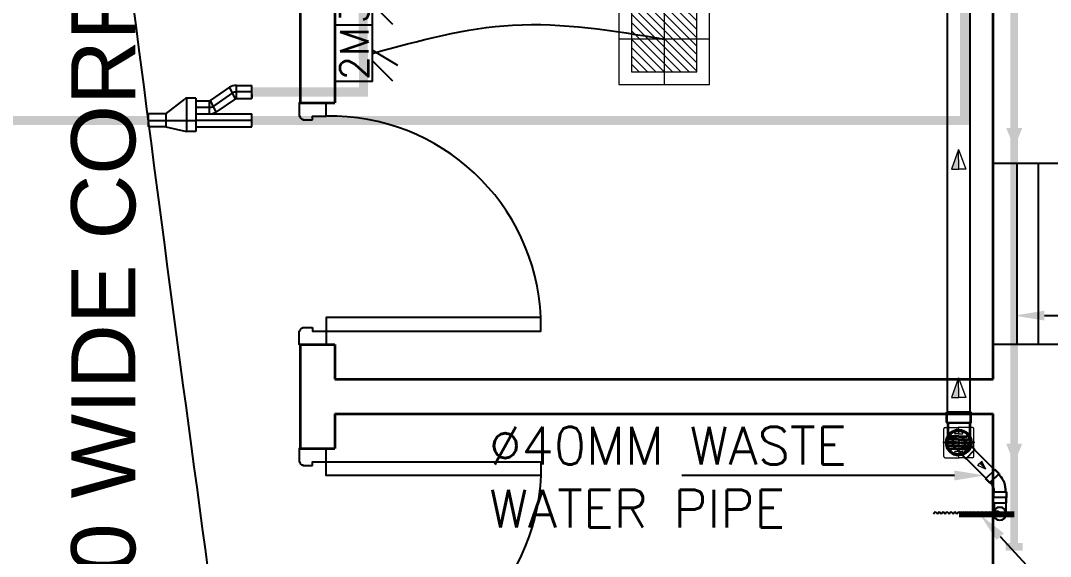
# Model space of a CAD drawing. Extents: x 3550807 to 4078732, y -628171 to -515859.
# Drawn here: x 3675134 to 3678545, y -596298 to -594524 of the extents above; entities that cross this region are included whole.
import ezdxf
from ezdxf import colors
from ezdxf.entities.mleader import LeaderData, LeaderLine
from ezdxf.enums import TextEntityAlignment as Align
from ezdxf.math import Vec2, Vec3

# ---------------------------------------------------------------- set-up
doc = ezdxf.new("R2010")
doc.units = 0
doc.header["$LTSCALE"] = 6
doc.header["$MEASUREMENT"] = 0
doc.linetypes.add('AI9-LType1', pattern=[1.874999989072481, 1.249999992714987, -0.6249999963574941])
doc.linetypes.add('CENTER2', pattern=[1.125, 0.75, -0.125, 0.125, -0.125])
doc.layers.get('0').update_dxf_attribs({"linetype": 'CONTINUOUS'})
for name, color, linetype, lineweight in [('1Y-JOINT', 1, 'CONTINUOUS', 25), ('22-FTfix', 8, 'CONTINUOUS', 9), ('ELE-24W EMERGENCY  LED LIGHT', 5, 'CONTINUOUS', 18), ('M-VRF- CKT', 5, 'CONTINUOUS', 30), ('MEP_HVAC_VRF_COPPER_PIPE', 6, 'CONTINUOUS', 9), ('PHE-SP', 1, 'CONTINUOUS', 0), ('PL-WATER PIPING', 1, 'CONTINUOUS', 9), ('vrf', 6, 'CONTINUOUS', 30), ('WALL', 10, 'CONTINUOUS', 35), ('WALL LINE', 7, 'CONTINUOUS', 35)]:
    doc.layers.add(name, color=color, linetype=linetype, lineweight=lineweight)
for name, color, linetype in [('24W UPS POWER LIGHT', 5, 'CONTINUOUS'), ('AC CKT-8', 110, 'CONTINUOUS'), ('DIM', 7, 'CONTINUOUS'), ('DOOR', 44, 'CONTINUOUS'), ('ELE-2M UPS P.SB', 3, 'CONTINUOUS'), ('ELE-3M RAW P.SB', 40, 'CONTINUOUS'), ('HTL-COPPER PIPE', 6, 'CONTINUOUS'), ('phe-text', 1, 'CONTINUOUS'), ('PL- WASTE PIPE', 6, 'CONTINUOUS'), ('PL-HOT WATER PIPE', 10, 'CONTINUOUS'), ('PL-SOIL PIPE', 1, 'CONTINUOUS'), ('Window', 161, 'CONTINUOUS')]:
    doc.layers.add(name, color=color, linetype=linetype)
doc.layers.add('ELE-LIGHTING WIRING', color=7, linetype='CONTINUOUS', true_color=0x63d7b6)
doc.styles.add('ARIAL', font='arial.ttf')
doc.styles.add('ROMANS', font='romans.shx')
doc.styles.get("Standard").update_dxf_attribs({"font": 'SIMPLEX'})

# ---------------------------------------------------------------- blocks, each defined once
blk = doc.blocks.new('Z$W@#1841')
at = {"layer": 'DOOR', "color": 8}
blk.add_lwpolyline([(482.4958492562516, 633.1520239433992), (482.4958492562516, -167.4081328623782), (532.9958492040975, -167.4081328623782), (532.9958492040975, 633.1520239433992)], close=True, dxfattribs=at)
for points in [[(-254.0643076240316, -217.9081328102244), (-267.56430760168, -217.9081328102244), (-267.56430760168, -167.4081328623784), (-317.2842284537333, -167.4081328623784), (-317.2842284537333, -267.4081327133668), (-267.56430760168, -267.4081327133668), (-267.56430760168, -265.1581327170921, 0.4142135623730951), (-256.3143076203064, -253.9081327357186), (-254.0643076240317, -253.9081327357186)], [(519.4958492264492, -217.9081328102242), (532.9958492040975, -217.9081328102242), (532.9958492040975, -167.4081328623782), (582.7157700561507, -167.4081328623782), (582.7157700561507, -267.4081327133666), (532.9958492040975, -267.4081327133666), (532.9958492040975, -265.1581327170919, -0.4142135623730951), (521.7458492227239, -253.9081327357184), (519.4958492264492, -253.9081327357184)]]:
    blk.add_lwpolyline(points, format="xyb", close=True, dxfattribs=at)
blk.add_arc((518.3991009487806, -152.1393686359187), 786.1117062741538, 92.61772036991374, 181.1129344054778, dxfattribs=at)
blk = doc.blocks.new('24w led emeregency')
at = {"layer": 'ELE-24W EMERGENCY  LED LIGHT'}
h = blk.add_hatch(dxfattribs=at)
h.set_pattern_fill('ANSI31', scale=166.666666666665, style=0)
h.set_pattern_definition([(45, (0, 0), (-14.73139127471959, 14.7313912747196), [])])
h.paths.add_polyline_path([(-115.397401795839, -115.397401795839), (-115.397401795839, 115.397401795839), (115.397401795839, 115.397401795839), (115.397401795839, -115.397401795839)])
at = {"layer": 'ELE-24W EMERGENCY  LED LIGHT', "color": 5}
for p, q in [((0, 160), (0, -160)), ((-160, 0), (160, 0))]:
    blk.add_line(p, q, dxfattribs=at)
for points in [[(-160, -160), (-160, 160), (160, 160), (160, -160)], [(-115.397401795839, -115.397401795839), (-115.397401795839, 115.397401795839), (115.397401795839, 115.397401795839), (115.397401795839, -115.397401795839)]]:
    blk.add_lwpolyline(points, close=True, dxfattribs=at)
blk = doc.blocks.new('2M UPS SB')
at = {"layer": 'ELE-2M UPS P.SB', "color": 3}
for p, q in [((-133.7655910551548, 160), (-69.26612788438797, 265.2194964364171)), ((-88.23655763268471, 160), (-3.38374388217926, 244.8528137430549)), ((-240, 160), (-240, 0)), ((0, 160), (-240, 160)), ((0, 160), (0, 0))]:
    blk.add_line(p, q, dxfattribs=at)
blk.add_text('2M', height=120, rotation=180, dxfattribs=at).set_placement((-6.021764248609543, 142.9791077449918))
blk = doc.blocks.new('TEWSER')
at = {"layer": 'ELE-3M RAW P.SB'}
for p, q in [((0, 0), (125, 0)), ((0, 0), (0, -187.5000000001164)), ((0, -68.9348106419202), (-66.29126073652878, -2.643549905624241)), ((0, -104.5043680202216), (-82.20273159211501, -54.11416240036488)), ((0, -187.5000000001164), (125, -187.5000000001164))]:
    blk.add_line(p, q, dxfattribs=at)
blk.add_text('3M', height=93.75000000006436, rotation=269.9999999999999, dxfattribs=at).set_placement((13.29757207352668, -4.704503317945637))
blk = doc.blocks.new('RISER UP 100')
at = {"color": 0, "linetype": 'Continuous'}
for p, q in [((-98.49999999981087, 60.00000000035834), (-148.4999999998108, 60.00000000054024)), ((-148.5000000002183, -59.99999999945976), (-148.4999999998108, 60.00000000054024)), ((-98.49999999976716, 60.00000000035834), (-93.49999999977443, 55.00000000034014)), ((-93.49999999983265, 55.00000000036925), (-23.97915761637705, 55.00000000011461)), ((-98.50000000020373, -59.99999999964166), (-148.5000000002183, -59.99999999945976)), ((-98.50000000020373, -59.99999999964166), (-93.50000000016735, -54.99999999965986)), ((-93.50000000022557, -54.99999999968895), (-23.97915761678451, -54.99999999994178))]:
    blk.add_line(p, q, dxfattribs=at)
at = {"color": 8, "linetype": 'Continuous', "lineweight": 0, "ltscale": 0.005}
for p, q in [((-98.49999999983265, 55.00000000035834), (-148.4999999998035, 55.00000000054024)), ((-98.50000000016735, -54.99999999964166), (-98.49999999981813, 55.00000000035834)), ((-98.49999999978901, 55.00000000035834), (-93.4999999998472, 50.00000000036925)), ((-93.5000000001528, -49.99999999965986), (-93.4999999998472, 50.00000000036925)), ((-93.4999999998472, 50.00000000036925), (-33.16624790341303, 50.00000000014916)), ((-98.50000000018193, -54.99999999964166), (-93.5000000001528, -49.99999999965986)), ((-93.50000000021099, -49.99999999968895), (-33.16624790377682, -49.99999999990814)), ((-98.50000000018193, -54.99999999964166), (-148.5000000001819, -54.99999999945976))]:
    blk.add_line(p, q, dxfattribs=at)
at = {"color": 8, "linetype": 'CENTER2', "lineweight": 0}
for p, q in [((-15, 0), (15, 0)), ((0, 15), (0, -15))]:
    blk.add_line(p, q, dxfattribs=at)
at = {"color": 0, "linetype": 'Continuous'}
blk.add_circle((-8.73115e-11, 0), 60, dxfattribs=at)
at = {"color": 8, "linetype": 'Continuous', "lineweight": 0, "ltscale": 0.005}
blk.add_circle((0, 0), 55.00000000005822, dxfattribs=at)
at = {"color": 8, "linetype": 'Continuous', "lineweight": 0}
for centre, start, end in [((2.18279e-11, 27.50000000002911), 89.99999999958314, 269.9999999991661), ((-1.891749e-10, -27.50000000002911), 269.9999999991661, 89.99999999958314)]:
    blk.add_arc(centre, 27.5000000000291, start, end, dxfattribs=at)
blk = doc.blocks.new('A$C525867A1')
at = {"layer": '22-FTfix', "color": 1, "lineweight": 0}
for p, q in [((-76.61456368129585, 3.51420059933433), (-40.14378522761098, 40.06065755996623)), ((42.02791130817238, 42.11512111594951), (-42.02791130814811, -42.11512111589649)), ((-3.673006773926112, 76.60711452059815), (-40.14378522761098, 40.06065755996623)), ((76.3747256656948, 3.675161651184297), (3.281811742191493, 76.61671856078888)), ((-3.514443936147075, -76.37978157362488), (-76.60735785965036, -3.438224664020311)), ((76.38193645333847, -3.282055083694019), (39.9111579996536, -39.82851204432593)), ((3.440379545968732, -76.37496900495782), (39.9111579996536, -39.82851204432593))]:
    blk.add_line(p, q, dxfattribs=at)
at = {"layer": '22-FTfix', "color": 1, "linetype": 'AI9-LType1', "lineweight": 0}
blk.add_line((42.0000066127126, -41.91303517805201), (-42.23263384061544, 42.14518069363788), dxfattribs=at)
at = {"layer": '22-FTfix', "color": 3, "lineweight": 0}
for p, q in [((-18.37755100061403, 18.33949572151664), (2.742904400300972, 39.50377701797251)), ((-18.37755100061403, 18.33949572151664), (-39.49561314872549, -2.822387356137444)), ((-10.37229649978547, 10.35081808637458), (-35.77188779375707, -15.10147850284137)), ((-14.54999372579442, 14.5198643537179), (-35.66805587390587, -6.642018723936182)), ((-23.25073169137085, 23.20258528253256), (-32.40970991449498, 14.02460176732326)), ((-6.544739224965854, 6.531186718575839), (-31.94433051893745, -18.92110987064011)), ((-23.25073169137085, 23.20258528253256), (-14.09175346824673, 32.38056879774187)), ((-14.54999372579442, 14.5198643537179), (6.570461675066062, 35.68414565022819)), ((-10.37229649978547, 10.35081808637458), (15.02968804692154, 35.80551289443309)), ((-6.544739224965854, 6.531186718575839), (18.85724532174116, 31.98588152663435)), ((-1.879483488025078, 1.181546766456859), (-1.532461841226749, 1.529288498792747)), ((-1.39264506277791, 0.6957164609622258), (-1.879483488025078, 1.181546766456859)), ((-1.185440194414815, 1.877030231142267), (-1.532461841226749, 1.529288498792747)), ((-0.6986017691676476, 1.391199925647634), (-1.185440194414815, 1.877030231142267)), ((1.181546766357006, 1.879483488054178), (0.6957164608094164, 1.392645062753944)), ((1.877030231104881, 1.185440194381578), (1.181546766357006, 1.879483488054178)), ((1.877030231104881, 1.185440194381578), (1.391199925557291, 0.6986017690813441)), ((5.205929745333249, 9.255341493815756), (24.57213089023714, 28.66172837782427)), ((6.542341006011161, -6.528793465651272), (31.94432555271817, 18.92590134240724)), ((9.24453027841442, 5.225103885185192), (28.61073142331831, 24.63149076919371)), ((10.37229649970069, -10.35081808621271), (35.77428104640771, 15.1038767218458)), ((14.54759550694878, -14.51747110090217), (35.66805090780926, 6.64681019560812)), ((18.37755100058378, -18.33949572140919), (39.49800640144426, 2.824785575101096)), ((-9.244530278499209, -5.225103885023321), (-28.6107314234031, -24.63149076903183)), ((-5.205929745418039, -9.255341493653885), (-24.57213089032193, -28.6617283776624)), ((6.542341006011161, -6.528793465651272), (-18.85725028796043, -31.98109005486722)), ((10.37229649970069, -10.35081808621271), (-15.0272947942709, -35.80311467542866)), ((14.54759550694878, -14.51747110090217), (-6.570466641162675, -35.67935417855625)), ((18.37755100058378, -18.33949572140919), (-2.740511147527673, -39.50137879906327)), ((-1.874636978345189, -1.183041975485979), (-1.388806672797599, -0.696203550185745)), ((-1.179153513597314, -1.877085269158579), (-1.874636978345189, -1.183041975485979)), ((-1.179153513597314, -1.877085269158579), (-0.6933232080497241, -1.390246843858345)), ((1.183041975582789, -1.874636978312906), (0.6962035502810898, -1.388806672763853)), ((1.183041975582789, -1.874636978312906), (1.530063622381118, -1.526895245977018)), ((1.877085269193052, -1.179153513627498), (1.390246843891352, -0.6933232080784453)), ((1.877085269193052, -1.179153513627498), (1.530063622381118, -1.526895245977018)), ((23.2507316913406, -23.20258528242512), (14.09175346820287, -32.38056879764806)), ((23.2507316913406, -23.20258528242512), (32.40970991446472, -14.02460176721581))]:
    blk.add_line(p, q, dxfattribs=at)
at = {"layer": '22-FTfix', "color": 1, "lineweight": 0}
blk.add_circle((-0.1175127233591124, 0.1172693841470807), 49.41859127345637, dxfattribs=at)
at = {"layer": '22-FTfix', "color": 3, "lineweight": 0}
for centre, radius in [((0.001196626379845751, 0.001199109447799239), 45.23938982440876), ((-0.0586346920463257, -0.0587563616572879), 44.94462652804302), ((0.001196626379845751, 0.001199109447799239), 4.17920144904761), ((1.213855405080011e-11, 2.651542180265309e-11), 3.93356536874282)]:
    blk.add_circle(centre, radius, dxfattribs=at)
at = {"layer": '22-FTfix', "color": 1, "lineweight": 0}
for points in [[(3.281811743309422, 76.61671855974943), (1.36083844945349, 78.53371400171417), (-1.75361807796555, 78.53048603206285), (-3.673006772806858, 76.60711451934216)], [(-76.61456368242506, 3.514200598091965), (-78.53155912453089, 1.593227304213803), (-78.5283311548523, -1.521229223081379), (-76.60735786099636, -3.43822466504613)], [(76.38193645451226, -3.282055082526906), (78.30132514935356, -1.358683569806198), (78.29809717964761, 1.755772957570695), (76.37472566692179, 3.675161652298047)], [(-3.514443937383986, -76.37978157249749), (-1.591072424658167, -78.29917026722485), (1.523384102788213, -78.29594229765526), (3.440379544894053, -76.3749690037771)]]:
    blk.add_open_spline(points, degree=3, dxfattribs=at)
for points in [[(-35.27060453679781, 35.19756799780434), (-15.89722363308688, 54.61114953834057), (15.54920435026686, 54.64374209961758), (34.96278589140513, 35.27036119650744), (54.37876565130424, 15.89458704074353), (54.41135821271861, -15.55184094179829), (35.03797730900767, -34.9654224823345)], [(-35.27060453679781, 35.19756799780434), (-54.64398544052236, 15.78398645725449), (-54.61139287927159, -15.66244152512406), (-35.19781133813333, -35.03582242823419), (-15.78183157823421, -54.4115965839981), (15.66459640528312, -54.37900402288435), (35.03797730900767, -34.9654224823345)]]:
    blk.add_open_spline(points, degree=3, knots=[0, 0, 0, 0, 1, 1, 1, 2, 2, 2, 2], dxfattribs=at)
at = {"layer": '22-FTfix', "color": 3, "lineweight": 0}
for points in [[(6.570461675668342, 35.68414564983232), (7.62588613254936, 36.74176015993628), (7.624113232281032, 38.45231551418825), (6.566498722212446, 39.5077399709685), (5.508884212143831, 40.56316442774877), (3.798328857784269, 40.56139152756216), (2.742904400903251, 39.50377701745818)], [(-36.77312239556836, 17.08183294896126), (-37.40658945473956, 15.72758421831591), (-36.82036130987637, 14.11825563231545), (-35.46611257921633, 13.48478857321833), (-34.43784283137979, 13.00431090935734), (-33.213842834364, 13.21880023514644), (-32.40970991483172, 14.02460176665812)], [(-14.09175346801541, 32.38056879707674), (-13.03632901113439, 33.43818330718071), (-13.04050013016357, 35.15113191408645), (-14.09571642147132, 36.20416311821293), (-14.90151795308978, 37.00829603780189), (-16.12356668092062, 37.22264590155449), (-17.15562971270154, 36.74003281157569)], [(5.205929745545532, 9.25534149373963), (4.093067222985579, 8.140169731386775), (4.094939445383369, 6.333784945561548), (5.210111207784437, 5.220922423022505), (6.325282970240035, 4.108059900429045), (8.131667756121281, 4.109932122826777), (9.244530278681236, 5.225103885179632)], [(18.85724532247621, 31.98588152648622), (19.91266977937083, 33.04349603660382), (19.91089687919796, 34.75405139073331), (18.8532823690203, 35.80947584762241), (17.79566785884263, 36.86490030451152), (16.08511250460574, 36.86312740422969), (15.02968804771112, 35.80551289411209)], [(28.61073142419932, 24.63149076920178), (29.72359394677287, 25.74666253156827), (29.72172172437508, 27.55304731739349), (28.60654996191948, 28.66590983998695), (27.49137819951841, 29.778772362526), (25.68499341363717, 29.77690014012827), (24.57213089106362, 28.66172837776178)], [(35.77428104719729, 15.1038767221668), (36.8297055040919, 16.1614912322844), (36.82553438504913, 17.87443983917651), (35.76791987481693, 18.92986429612003), (34.71270358350917, 19.9828955002465), (32.9997500104569, 19.98351585267289), (31.94432555356229, 18.9259013425553)], [(39.49800640204653, 2.824785575724258), (40.55343085892755, 3.882400085828228), (40.54925973989838, 5.595348692733976), (39.49404344859062, 6.648379896860454), (38.43642893835844, 7.703804353803963), (36.72347536529256, 7.704424706216717), (35.66805090841154, 6.646810196112748)], [(-39.49561314939218, -2.822387356719817), (-40.55103760628681, -3.880001866837424), (-40.54926470596395, -5.590557221143793), (-39.49165019589534, -6.64598167792407), (-38.43403568582676, -7.701406134704318), (-36.72348033152172, -7.699633234463292), (-35.66805587462709, -6.642018724345685)], [(-35.77188779454294, -15.10147850316237), (-36.82731225143756, -16.15909301327996), (-36.82793260395925, -17.87204658632006), (-35.77031809378159, -18.92747104320916), (-34.71270358360393, -19.98289550009826), (-32.99975497667247, -19.97872438090583), (-31.94433051977785, -18.92110987078824)], [(-28.61073142423954, -24.63149076910796), (-29.72359394679949, -25.74666253146081), (-29.72172172441531, -27.55304731729968), (-28.60654996201424, -28.66590983983872), (-27.49137819955864, -29.77877236243218), (-25.68499341366379, -29.77690014002081), (-24.57213089110384, -28.66172837766796)], [(-18.85725028869178, -31.98109005471916), (-19.9126747455864, -33.03870456483676), (-19.9108968792927, -34.75405139058507), (-18.85568058798495, -35.80708259471154), (-17.79806607775275, -36.86250705165507), (-16.08271925195139, -36.86072918522525), (-15.02729479505678, -35.80311467510766)], [(-5.205929745585756, -9.255341493645814), (-4.093067223025803, -8.140169731292959), (-4.094939445423593, -6.333784945467733), (-5.210111207879192, -5.220922422874273), (-6.32528297028026, -4.108059900335229), (-8.131667756161505, -4.109932122732959), (-9.24453027872146, -5.225103885085814)], [(-6.570466641883896, -35.67935417806525), (-7.625891098778523, -36.73696868818286), (-7.621719979749349, -38.4499172950886), (-6.564105469517164, -39.50534175203211), (-5.508889178209409, -40.55837295615859), (-3.795935605143528, -40.55899330857135), (-2.740511148248901, -39.50137879845374)], [(14.09175346781158, -32.38056879681965), (13.03872226366605, -33.43578508808105), (13.03810191125342, -35.14873866123), (14.09571642143109, -36.2041631181191), (14.90151795288597, -37.00829603754482), (16.12595993356135, -37.22024768256369), (17.15562474647236, -36.73524133982227)], [(36.77311742935277, -17.07704147719421), (37.40419123578853, -15.72519096539144), (36.82035634375626, -14.11346416067087), (35.46611257905343, -13.48478857302931), (34.43544461246966, -13.0019176565009), (33.21384283417378, -13.21880023487572), (32.4097099146415, -14.0246017663874)]]:
    blk.add_open_spline(points, degree=3, knots=[0, 0, 0, 0, 1, 1, 1, 2, 2, 2, 2], dxfattribs=at)
for points in [[(-28.68029915383689, 28.6209094775119), (-32.03086788363826, 25.27777751101518), (-34.77233372190945, 21.36988259346251), (-36.77312239556836, 17.08183294896126)], [(-17.15562971270154, 36.74003281157569), (-21.44191597839527, 34.72796155342103), (-25.34172648453309, 31.9807991794133), (-28.68029915383689, 28.6209094775119)], [(-1.388806672950734, -0.6962035501013023), (-1.005886235068502, -0.3124885350860037), (-1.006531828998782, 0.3104027703784851), (-1.392645062800458, 0.6957164609162333)], [(-0.6986017691550673, 1.391199925615274), (-0.3124885353533911, 1.005886235077526), (0.3104027701168101, 1.006531828994153), (0.6957164607345314, 1.39264506285202)], [(1.391199925482406, 0.6986017692009434), (1.005886234864685, 0.3124885353430765), (1.006531828808569, -0.3104027701077794), (1.390246843903932, -0.6933232080461599)], [(0.6962035502585417, -1.388806672745201), (0.3124885351631785, -1.00588623480682), (-0.3104027703206274, -1.00653182873708), (-0.6933232082028593, -1.390246843752379)], [(17.15562474647236, -36.73524133982227), (21.44191597835505, -34.72796155332721), (25.34411973722835, -31.97840096047691), (28.68029915381028, -28.62090947740446)], [(28.68029915381028, -28.62090947740446), (32.03326113633351, -25.2753792920788), (34.77233372186922, -21.3698825933687), (36.77311742935277, -17.07704147719421)]]:
    blk.add_open_spline(points, degree=3, dxfattribs=at)
blk = doc.blocks.new('G$C6D3250BF')
at = {"layer": 'PL- WASTE PIPE', "linetype": 'ByBlock', "ltscale": 5, "xscale": -0.08841918452952499, "yscale": 0.08841918454157253, "zscale": 0.08841918448567115, "rotation": 225.0593839872961}
blk.add_blockref('A$C525867A1', (0, 0), dxfattribs=at)
blk = doc.blocks.new('A$C0B1B3CFA')
at = {"layer": 'PHE-SP'}
h = blk.add_hatch(color=7, dxfattribs=at)
h.dxf.hatch_style = 1
h.paths.add_polyline_path([(-0.0494668798380715, 0.0226015183831585), (-0.0494668798380715, 0), (0.0123667199595179, 0)])
at = {"layer": 'PHE-SP', "color": 7}
for points in [[(-0.0494668798380715, 0), (0.0123667199595179, 0), (-0.0494668798380715, 0.0226015183831585), (-0.0494668798380715, 0)], [(-0.0494668798380715, 0), (0.0123667199595179, 0), (-0.0494668798380715, -0.0226015183831585), (-0.0494668798380715, 0)]]:
    blk.add_lwpolyline(points, dxfattribs=at)
blk = doc.blocks.new('Z$W@#3BD47561')
at = {"layer": 'PHE-SP', "xscale": 49.00933755098914, "yscale": 49.00933755098914, "zscale": 49.00933755098914, "rotation": 270}
blk.add_blockref('A$C0B1B3CFA', (0, 0), dxfattribs=at)
blk = doc.blocks.new('Z$W@#4AA511D8')
at = {"layer": 'phe-text', "linetype": 'ByBlock', "lineweight": -2, "ltscale": 0.5, "xscale": 0.0244727334018079, "yscale": 0.0244727334018079, "zscale": 0.0244727334018079, "rotation": 270}
blk.add_blockref('Z$W@#3BD47561', (0.0148325505764859, 0), dxfattribs=at)
blk = doc.blocks.new('100 ELBOW')
at = {"color": 0, "linetype": 'Continuous'}
for p, q in [((-77.3469007565509, 0.5118417450248673), (-85.85548284644028, -7.996740344913633)), ((72.20195579302526, 60.89285714305515), (66.55310312058282, 55.24400447058178)), ((72.20195579302526, 60.89285714305515), (123.7016141955292, 60.89285714315782)), ((123.7016141955292, 60.89285714315782), (123.7016141957698, -60.89285714266598)), ((-94.11224476787173, -7.996740344930003), (-130.5622163833468, -44.44671196059696)), ((-130.5622163833468, -44.44671196059696), (-44.44671195991396, -130.5622163835787)), ((-94.11224476787173, -7.996740344930003), (-85.85548284644028, -7.996740344913633)), ((-0.4034520905552199, -78.18519802140327), (-7.996740344460704, -85.77848627534877)), ((-7.996740344438872, -94.11224476791176), (-7.996740344460704, -85.77848627534877)), ((72.20195579341816, -60.89285714276775), (66.36354344811843, -55.05444479749622)), ((72.20195579341816, -60.89285714276775), (123.7016141957698, -60.89285714266598)), ((-7.996740344438872, -94.11224476791176), (-44.44671195991396, -130.5622163835787))]:
    blk.add_line(p, q, dxfattribs=at)
at = {"color": 8, "linetype": 'Continuous', "lineweight": 0, "ltscale": 0.005}
for p, q in [((68.75000000021828, -49.13551471746722), (68.7499999999054, 49.10714285732321)), ((74.64285714274592, 55.00000000019736), (68.90941947101965, 49.26656232843924)), ((74.64285714310246, -54.99999999990087), (74.64285714274592, 55.00000000019736)), ((74.64285714274592, 55.00000000019736), (123.7016141955408, 55.00000000029549)), ((-91.67134341815105, -13.88959748778779), (-126.3953371370517, -48.6135912068703)), ((-91.67134341815105, -13.88959748778779), (-13.88959748730849, -91.67134341822292)), ((-91.67134341815105, -13.88959748778779), (-83.33758492558991, -13.88959748777142)), ((-83.3576468604806, -13.86953555287528), (-13.88959748733759, -83.33758492565994)), ((-13.88959748730849, -91.67134341822292), (-48.61359120620909, -126.3953371373054)), ((-4.450881254597334, -73.8988686928733), (-13.88959748733759, -83.33758492565994)), ((-13.88959748730849, -91.67134341822292), (-13.88959748733759, -83.33758492565994)), ((74.64285714310246, -54.99999999990087), (68.91841655111057, -49.27555940794263)), ((74.64285714310246, -54.99999999990087), (123.7016141957582, -54.99999999980364))]:
    blk.add_line(p, q, dxfattribs=at)
at = {"color": 8, "linetype": 'Continuous', "ltscale": 0.005}
blk.add_line((-72.30290350667202, -2.777919497664694), (-73.2578966919973, -3.732912682990899), dxfattribs=at)
at = {"color": 8, "linetype": 'Continuous', "lineweight": 0, "ltscale": 0.005}
for centre, radius, start, end in [((61.53893721500208, -148.1392305552408), 197.5433397327614, 87.86175748807987, 137.1799984277659), ((60.93983303497954, -147.121771400527), 98.17096819445032, 85.33829684311314, 131.7660126684911)]:
    blk.add_arc(centre, radius, start, end, dxfattribs=at)
at = {"color": 0, "linetype": 'Continuous'}
for centre, radius, start, end in [((61.57294092707889, -148.1969790893035), 203.5019307214106, 88.59769996659846, 133.0507825924265), ((60.93983303497954, -147.121771400527), 92.2781110515842, 86.66432149599329, 131.6643214958238)]:
    blk.add_arc(centre, radius, start, end, dxfattribs=at)
blk = doc.blocks.new('aa')
at = {"layer": 'PL- WASTE PIPE', "color": 4, "ltscale": 5}
for p, q in [((-2.731126669910736, 0.1073182196505513), (-2.562052165761997, -0.1073182196505513)), ((-2.562052165761997, -0.1073182196505513), (-2.353042467362684, 0.1073182196505513)), ((-2.353042467362684, 0.1073182196505513), (-2.183967963213945, -0.1073182196505513)), ((-2.183967963213945, -0.1073182196505513), (-1.974958264814632, 0.1073182196505513)), ((-1.974958264814632, 0.1073182196505513), (-1.805883760665893, -0.1073182196505513)), ((-1.805883760665893, -0.1073182196505513), (-1.596874062266579, 0.1073182196505513)), ((-1.596874062266579, 0.1073182196505513), (-1.42779955811784, -0.1073182196505513)), ((-1.42779955811784, -0.1073182196505513), (-1.218789859718527, 0.1073182196505513)), ((-1.218789859718527, 0.1073182196505513), (-1.049715355569788, -0.1073182196505513)), ((-1.049715355569788, -0.1073182196505513), (-0.8407056571704743, 0.1073182196505513)), ((-0.8407056571704743, 0.1073182196505513), (-0.6716311530217354, -0.1073182196505513)), ((-0.6716311530217354, -0.1073182196505513), (-0.4626214546224219, 0.1073182196505513)), ((-0.4626214546224219, 0.1073182196505513), (-0.293546950473683, -0.1073182196505513)), ((-0.293546950473683, -0.1073182196505513), (-0.08453725207436946, 0.1073182196505513)), ((-0.08453725207436946, 0.1073182196505513), (0.08453725207436946, -0.1073182196505513)), ((0.08453725207436946, -0.1073182196505513), (0.293546950473683, 0.1073182196505513)), ((0.293546950473683, 0.1073182196505513), (0.4626214546224219, -0.1073182196505513)), ((0.4626214546224219, -0.1073182196505513), (0.6716311530217354, 0.1073182196505513)), ((0.6716311530217354, 0.1073182196505513), (0.8407056571704743, -0.1073182196505513)), ((0.8407056571704743, -0.1073182196505513), (1.049715355569788, 0.1073182196505513)), ((1.049715355569788, 0.1073182196505513), (1.218789859718527, -0.1073182196505513)), ((1.218789859718527, -0.1073182196505513), (1.42779955811784, 0.1073182196505513)), ((1.42779955811784, 0.1073182196505513), (1.596874062266579, -0.1073182196505513)), ((1.596874062266579, -0.1073182196505513), (1.805883760665893, 0.1073182196505513)), ((1.805883760665893, 0.1073182196505513), (1.974958264814632, -0.1073182196505513)), ((1.974958264814632, -0.1073182196505513), (2.183967963213945, 0.1073182196505513)), ((2.183967963213945, 0.1073182196505513), (2.353042467362684, -0.1073182196505513)), ((2.353042467362684, -0.1073182196505513), (2.562052165761997, 0.1073182196505513)), ((2.562052165761997, 0.1073182196505513), (2.731126669910736, -0.1073182196505513)), ((2.731126669910736, -0.1073182196505513), (2.94013636831005, 0.1073182196505513)), ((2.94013636831005, 0.1073182196505513), (3.109210872458789, -0.1073182196505513)), ((3.109210872458789, -0.1073182196505513), (3.318220570858102, 0.1073182196505513)), ((3.318220570858102, 0.1073182196505513), (3.487295075006841, -0.1073182196505513)), ((3.487295075006841, -0.1073182196505513), (3.696304773406155, 0.1073182196505513))]:
    blk.add_line(p, q, dxfattribs=at)
blk = doc.blocks.new('Y-JOINT')
at = {"layer": '1Y-JOINT', "extrusion": (7.0061e-12, -6.61627518758e-05, 0.9999999978112452)}
for p, q in [((416463.059800534, -2628.477815438266, 0.0212501967036461), (416499.0623852817, -2628.477811628516, 0.0212501967036461)), ((416463.0598141798, -2757.431454850681, 0.0122218888698508), (416463.059800534, -2628.477815438266, 0.0212501967036461)), ((416499.0623989278, -2757.431451040931, 0.0122218888696703), (416499.0623852817, -2628.477811628516, 0.0212501967034657)), ((416579.1185597735, -2646.098353163921, 0.0200843726238366), (416499.0623852817, -2628.477811628516, 0.0212501967034657)), ((416463.0598023985, -2646.098365446611, 0.0200843726229758), (416247.0802495824, -2646.098388301296, 0.0200843726229758)), ((416247.0802495824, -2646.098388301296, 0.0200843726239684), (416247.0802549376, -2696.705863564449, 0.016736042787696)), ((416247.0802522601, -2671.402125934343, 0.0184102077058322), (416463.0598050762, -2671.402103079658, 0.0184102077058322)), ((416463.0598077538, -2696.705840709765, 0.0167360427867033), (416247.0802549376, -2696.705863564449, 0.0167360427867033)), ((416310.2984731082, -2755.198419004475, 0.0128660139043045), (416385.7888925825, -2702.753597620293, 0.0163359070873506)), ((416408.0270002052, -2748.213284405415, 0.0133281689478352), (416385.7888925825, -2702.753597620293, 0.0163359070873506)), ((416463.0598077538, -2696.705840709765, 0.0167360427867033), (416411.9147749667, -2696.705846121855, 0.0167360427867033)), ((416411.9147803221, -2747.313321383554, 0.0133877129507918), (416411.9147749667, -2696.705846121855, 0.0167360427868838)), ((416579.1185651289, -2696.70582842856, 0.0167360427875641), (416505.9748338273, -2754.106289843767, 0.0124418906368903)), ((416321.4175269195, -2777.928262395552, 0.0113621448345467), (416398.7476725042, -2724.583478209185, 0.0148915820204593)), ((416332.5365807311, -2800.658105788112, 0.009858275764789), (416408.0270002052, -2748.213284405415, 0.0133281689478352)), ((416411.9147776442, -2722.009583753447, 0.0150618778688378), (416463.0598104315, -2722.009578341327, 0.0150618778688378)), ((416463.0598131091, -2747.313315971433, 0.0133877129506114), (416411.9147803221, -2747.313321383554, 0.0133877129506114)), ((416306.4106929917, -2756.098382024851, 0.0128064699012575), (416247.0802612224, -2756.098388301645, 0.0128064699012575)), ((416247.0802628622, -2771.594680903916, 0.0117811925369643), (416247.0802612224, -2756.098388301645, 0.0128064699016185)), ((416247.0802612224, -2756.098388303129, 0.0128064699015282), (416247.0802665777, -2806.705863564799, 0.0094581400654363)), ((416247.0802639, -2781.402125934721, 0.0111323049834823), (416306.4106956693, -2781.402119656443, 0.0111323049834823)), ((416306.4106929917, -2756.098382024851, 0.0128064699012575), (416306.4106983468, -2806.705857286522, 0.0094581400651655)), ((416310.2984731082, -2755.198419004475, 0.0128660139043045), (416332.5365807311, -2800.658105788112, 0.009858275764789)), ((416463.0598141798, -2757.431454850681, 0.0122218888698508), (416499.0623989278, -2757.431451040931, 0.0122218888698508)), ((416306.4106983468, -2806.705857286522, 0.0094581400651655), (416247.0802665777, -2806.705863564799, 0.0094581400651655))]:
    blk.add_line(p, q, dxfattribs=at)
at = {"layer": '1Y-JOINT', "extrusion": (6.9964e-12, -6.61627518758e-05, 0.9999999978112452)}
for p, q in [((416647.0802525457, -2671.402083605353, 0.0184102077060127), (416463.0598050762, -2671.402103079658, 0.0184102077048396)), ((416579.1185597735, -2646.098353163921, 0.0200843726238366), (416647.0802498681, -2646.098345972307, 0.0200843726238366)), ((416647.0802498681, -2646.098345972307, 0.0200843726241489), (416647.0802552234, -2696.705821235461, 0.0167360427878765)), ((416579.1185651289, -2696.70582842856, 0.0167360427875641), (416647.0802552234, -2696.705821235461, 0.0167360427875641))]:
    blk.add_line(p, q, dxfattribs=at)
at = {"layer": '1Y-JOINT'}
blk.add_line((416579.1185651289, -2696.70582842856, 0.0167360427875641), (416579.1185597735, -2646.098353163921, 0.0200843726238366), dxfattribs=at)
at = {"layer": '1Y-JOINT', "extrusion": (7.0061e-12, -6.61627518758e-05, 0.9999999978112452)}
for centre, radius, start, end in [((416411.9147812583, -2756.160775215933, 0.1951604399708007), 59.45493601491307, 90.00000606312693, 116.0670959920746), ((416411.9147812583, -2756.160775215933, 0.1951604399708007), 34.15119836570895, 90.00000606312693, 116.0670959920746), ((416411.9147812583, -2756.160775215933, 0.1951604399708007), 8.847460716504818, 90.00000606312693, 116.0670959920746), ((416306.4106920555, -2747.250914417913, 0.1951604399708918), 8.847460716504818, 270.0000060631269, 296.0670959920747), ((416306.4106920555, -2747.250914417913, 0.1951604399708918), 34.15119836570895, 270.0000060631269, 296.0670959920747), ((416499.0623979913, -2748.583983468298, 0.1946640598047753), 8.847460716504818, 270.0000060631269, 321.3788725027825), ((416306.4106920555, -2747.250914417913, 0.1951604399708918), 59.45493601491307, 270.0000060631269, 296.0670959920747)]:
    blk.add_arc(centre, radius, start, end, dxfattribs=at)
blk = doc.blocks.new('A$C4D743431')
at = {"layer": 'AC CKT-8', "xscale": 0.933787291884793, "yscale": 0.933787291884793, "zscale": 0.933787291884793, "rotation": 359.9999939263457}
blk.add_blockref('Y-JOINT', (-389059.7484762961, 2494.562559566745, -0.01719121799683417), dxfattribs=at)
blk = doc.blocks.new('G$C4406566D')
at = {"layer": 'M-VRF- CKT', "xscale": 0.8031807735897878, "yscale": 0.8031807735897878, "zscale": 0.8031807735897878, "rotation": 180}
for p in [(-224.2044628872536, -88.81145790810115, 0.005876010468789758), (-224.20446288737, -88.81145790810115, 0.005876010468789758)]:
    blk.add_blockref('A$C4D743431', p, dxfattribs=at)
blk = doc.blocks.new('G$C186CAD5F')
at = {"layer": 'vrf', "color": 3, "xscale": 8.96419313933734, "yscale": 8.96419313933734, "zscale": 8.96419313933734, "rotation": 270.0000005682937}
blk.add_blockref('G$C4406566D', (796.1230816186871, -2009.812100126641, -0.05267369273099937), dxfattribs=at)

msp = doc.modelspace()

# ---------------------------------------------------------------- linework, layer by layer
at = {"layer": 'ELE-LIGHTING WIRING', "color": 254, "linetype": 'ByBlock', "true_color": 0xdebad0}
for points in [[(3679145.468293663, -601316.4924160715), (3678902.490396204, -599920.1686120328), (3676407.258944845, -598217.9952188582), (3675736.705789957, -596206.3357541976), (3675458.650371533, -594096.7903123047, -3.520453151925189e-09)], [(3676299.680152095, -594632.8701686364), (3676763.495011345, -594539.4599775345), (3677265.077247248, -594585.7905432937)]]:
    msp.add_spline(points, degree=3, dxfattribs=at)
at = {"layer": 'MEP_HVAC_VRF_COPPER_PIPE', "color": 6, "linetype": 'ByBlock', "const_width": 30}
for points, elevation in [([(3675899.288931763, -594854.9170493123), (3678260.008798883, -594854.9170493123), (3678260.008798883, -592623.207719122), (3678674.161504354, -592623.207719122), (3678674.161504353, -592445.8203238245)], -0.006222254567006757), ([(3675899.288931761, -594760.8723830688), (3676269.880563486, -594760.8723830688), (3676264.305152094, -593923.3613585287)], -0.006222254227347127), ([(3672077.974650078, -594854.9170511168), (3675557.308308343, -594854.9170511168)], -0.006222254227347127)]:
    msp.add_lwpolyline(points, dxfattribs=dict(at, elevation=elevation))
at = {"layer": 'PL- WASTE PIPE', "linetype": 'ByBlock', "ltscale": 5}
for p, q in [((3678203.563803438, -595820.8093542224), (3678203.563803438, -591771.2465978534)), ((3678278.563803438, -595820.8093542224), (3678278.563803438, -591771.2465978533))]:
    msp.add_line(p, q, dxfattribs=at)
at = {"layer": 'PL- WASTE PIPE', "color": 4, "linetype": 'ByBlock', "ltscale": 5}
for p, q in [((3678293.479319518, -595945.9185819168), (3678359.728107771, -596012.1673701707)), ((3678265.19504827, -595974.2028531643), (3678331.352976823, -596040.360781717))]:
    msp.add_line(p, q, dxfattribs=at)
at = {"layer": 'PL-HOT WATER PIPE', "color": 11, "true_color": 0xf75178, "const_width": 25}
for points in [[(3677643.363418824, -590955.2505377093), (3677643.363418824, -591229.5471320888), (3678424.726909992, -591229.5471320888), (3678424.726909992, -596266.9628576905)], [(3678396.500108627, -596266.9628576905), (3678452.953711358, -596266.9628576905)]]:
    msp.add_lwpolyline(points, dxfattribs=at)
at = {"layer": 'PL-HOT WATER PIPE', "color": 11, "true_color": 0xff785c, "const_width": 20}
msp.add_lwpolyline([(3678424.726909992, -596159.4817184584), (3678242.289099648, -596159.4817184584)], dxfattribs=at)
at = {"layer": 'PL-WATER PIPING', "color": 61, "true_color": 0xd8e58c}
for points in [[(3678424.726909992, -594880.1061900919, 53.25524689926687, 0, 0), (3678424.726909992, -594944.9172667442, 0, 0, 0)], [(3678424.726909992, -595925.3909133115, 53.25524689926687, 0, 0), (3678424.726909992, -595990.2019899638, 0, 0, 0)]]:
    msp.add_lwpolyline(points, format="xyseb", dxfattribs=at)
at = {"layer": 'WALL', "color": 8, "linetype": 'ByBlock'}
for p, q in [((3678354.591935347, -595711.4023931994), (3678354.524987464, -591206.3237417815)), ((3676059.680152094, -592821.3200928693), (3676059.680152094, -594796.4023936343)), ((3676174.680152094, -592821.3200928693), (3676174.680152094, -594796.4023936343)), ((3676059.680152094, -594796.4023936343), (3676174.680152094, -594796.4023936343)), ((3676059.680152094, -595596.4023931994), (3676059.680152094, -595941.4023931994)), ((3676059.680152094, -595596.4023931994), (3676174.680152094, -595596.4023931994)), ((3676174.680152094, -595596.4023931994), (3676174.680152094, -595711.4023931994)), ((3676174.680152094, -595711.4023931994), (3678354.524987433, -595711.4023931994)), ((3676174.680152094, -595826.4023931994), (3678354.524987433, -595826.4023931994)), ((3676174.680152094, -595826.4023931994), (3676174.680152094, -595941.4023931994)), ((3678354.61363051, -597171.3203238578), (3678354.593644309, -595826.4023931994)), ((3676059.680152094, -595941.4023931994), (3676174.680152094, -595941.4023931994))]:
    msp.add_line(p, q, dxfattribs=at)
at = {"layer": 'Window', "color": 8, "linetype": 'Continuous'}
for points in [[(3678354.524987438, -594996.4152170931), (3678584.524987438, -594996.4152170931), (3678584.524987438, -595596.4152170931), (3678354.524987438, -595596.4152170931)], [(3678434.524987438, -594996.4152170931), (3678504.524987438, -594996.4152170931), (3678504.524987438, -595596.4152170931), (3678434.524987438, -595596.4152170931)]]:
    msp.add_lwpolyline(points, close=True, dxfattribs=at)

# ---------------------------------------------------------------- block references
at = {"layer": '24W UPS POWER LIGHT', "lineweight": 9, "xscale": -0.9375000000222322, "yscale": 0.9375000000222322, "zscale": 0.9375000000222322}
msp.add_blockref('24w led emeregency', (3677265.077247248, -594585.7905432937), dxfattribs=at)
at = {"layer": 'DOOR', "color": 8, "linetype": 'Continuous', "yscale": 0.8888888889923692, "rotation": 270}
for p, xscale, zscale in [((3676294.376270456, -595078.4328189594), 0.8888888889923692, 0.8888888889923692), ((3676294.376270456, -596459.3719674394), -0.8888888889923692, 0.8888888888759539)]:
    msp.add_blockref('Z$W@#1841', p, dxfattribs=dict(at, xscale=xscale, zscale=zscale))
at = {"layer": 'ELE-2M UPS P.SB', "color": 6, "xscale": 0.7812500000005363, "yscale": 0.7812500000005363, "zscale": 0.7812500000005363, "rotation": 269.9999999999999}
msp.add_blockref('2M UPS SB', (3676174.680152095, -594726.6201686366), dxfattribs=at)
at = {"layer": 'ELE-3M RAW P.SB', "color": 26, "linetype": 'ByBlock', "rotation": 180}
msp.add_blockref('TEWSER', (3676299.680152095, -594539.1201686364), dxfattribs=at)
at = {"layer": 'HTL-COPPER PIPE', "xscale": 0.1271654228864588, "yscale": 0.1271654228864588, "zscale": 0.1271654228864588, "rotation": 89.99999888478091}
msp.add_blockref('G$C186CAD5F', (3675557.308308343, -594854.9170511168, -0.006222254227347126), dxfattribs=at)
at = {"layer": 'PL- WASTE PIPE', "linetype": 'ByBlock', "ltscale": 5, "xscale": -0.6804665603485838, "yscale": 0.6804665603485838, "zscale": 0.6804665595408722, "rotation": 89.99999999999973}
msp.add_blockref('RISER UP 100', (3678241.138142619, -595921.8586384343), dxfattribs=at)
at = {"layer": 'PL- WASTE PIPE', "color": 4, "linetype": 'ByBlock', "ltscale": 5}
for name, p, xscale, yscale, zscale, rotation in [('RISER UP 100', (3678241.136206031, -595921.8596975792), -0.3637807491883915, 0.3637807491883917, 0.3637807487565851, 315.0083907360718), ('100 ELBOW', (3678377.254649649, -596058.1892292964), 0.3636363632719106, 0.3636363639668352, 0.3636363635952907, 269.8159451268401), ('RISER UP 100', (3678377.126105447, -596157.125665753), -0.3637807491883915, 0.3637807491883917, 0.3637807487565851, 90.0083907360717)]:
    msp.add_blockref(name, p, dxfattribs=dict(at, xscale=xscale, yscale=yscale, zscale=zscale, rotation=rotation))
at = {"layer": 'PL- WASTE PIPE', "linetype": 'ByBlock', "xscale": -34.18592693661901, "yscale": 34.18592693661901, "zscale": 34.18592693661901, "rotation": 180}
msp.add_blockref('aa', (3678250.764500526, -596153.4568929378), dxfattribs=at)
at = {"layer": 'PL-SOIL PIPE', "color": 1, "linetype": 'Continuous'}
for p, xscale, yscale, zscale, rotation in [((3678240.65785708, -594951.2253588847), 876.8658294741393, 876.8658294741393, 876.8658294741393, 270.1299954999209), ((3678240.65785708, -595707.6819991989), 876.8658294741393, 876.8658294741393, 876.8658294741393, 270.1299954999209), ((3678330.142221207, -596009.3677813625), 368.8935589147082, 368.8935589147082, 368.8935589147082, 135.3074931846617)]:
    msp.add_blockref('Z$W@#4AA511D8', p, dxfattribs=dict(at, xscale=xscale, yscale=yscale, zscale=zscale, rotation=rotation))
at = {"layer": 'WALL LINE', "xscale": -10.00000000046566, "yscale": 10.00000000046566, "zscale": 10.00000000046566, "rotation": 180}
msp.add_blockref('G$C6D3250BF', (3678241.136206031, -595921.8596975794), dxfattribs=at)

# ---------------------------------------------------------------- texts
at = {"layer": 'DIM', "color": 8, "style": 'ARIAL'}
msp.add_text('1200 WIDE CORRIDOR', height=212.5, rotation=90, dxfattribs=at).set_placement((3675577.754026917, -595241.2724683548), align=Align.BOTTOM_CENTER)
at = {"layer": 'PL- WASTE PIPE', "color": 4, "linetype": 'ByBlock', "ltscale": 5, "insert": (3676685.651820036, -595869.3362215417), "char_height": 124.9999999977931, "width": 1332.590875704529, "attachment_point": 1, "style": 'ROMANS'}
msp.add_mtext('%%c40MM WASTE WATER PIPE', dxfattribs=at)

# ---------------------------------------------------------------- leaders
at = {"layer": 'PL- WASTE PIPE', "color": 4, "linetype": 'ByBlock', "ltscale": 5}
ml = msp.add_multileader_mtext('Standard', dxfattribs=at)
ml.set_content(' ', color=4)
ml.set_leader_properties()
ml.build(insert=Vec2(0, 0))
ml.multileader.update_dxf_attribs({"text_right_attachment_type": 6, "dogleg_length": 341.608431836147, "arrow_head_size": 99.99999999823451})
ctx = ml.context
ctx.base_point, ctx.char_height, ctx.arrow_head_size, ctx.landing_gap_size, ctx.plane_origin, ctx.plane_x_axis = Vec3(3677404.602255932, -596030.4867680506), 99.99999999823451, 99.99999999823451, 49.99999999911726, Vec3(3678399.769368191, -596030.4867680506), Vec3(-1, 0)
ctx.right_attachment = 6
notes = []
notes.append((ctx, [(0, (1, 1, 0), (3677746.210687768, -596030.4867680506), (-1, 0), 341.608431836147, [(0, [(3678326.654748446, -596030.4867680506)], 0, [])])]))
ctx.mtext.insert, ctx.mtext.flow_direction = Vec3(3677264.126065458, -595970.4867680516), 5
at = {"layer": 'PL-HOT WATER PIPE', "color": 11}
ml = msp.add_multileader_mtext('Standard', dxfattribs=at)
ml.set_content(' ', color=(247, 81, 120))
ml.set_leader_properties()
ml.build(insert=Vec2(0, 0))
ml.multileader.update_dxf_attribs({"text_right_attachment_type": 6, "dogleg_length": 481.5464338171296, "arrow_head_size": 99.99999999823451})
ctx = ml.context
ctx.base_point, ctx.char_height, ctx.arrow_head_size, ctx.landing_gap_size, ctx.plane_origin = Vec3(3679346.198645401, -595501.2279760833), 99.99999999823451, 99.99999999823451, 49.99999999911726, Vec3(3678211.093531169, -595501.2279760833)
ctx.right_attachment = 6
notes.append((ctx, [(0, (1, 1, 0), (3678864.652211584, -595501.2279760833), (1, 0), 481.5464338171296, [(0, [(3678424.726909992, -595501.2279760833)], 0, [])])]))
ctx.mtext.insert, ctx.mtext.flow_direction = Vec3(3679396.1986454, -595441.2279760843), 5
ml = msp.add_multileader_mtext('Standard', dxfattribs=at)
ml.set_content(' ', color=(255, 120, 92))
ml.set_leader_properties()
ml.build(insert=Vec2(0, 0))
ml.multileader.update_dxf_attribs({"text_right_attachment_type": 6, "dogleg_length": 481.5464338171296, "arrow_head_size": 99.99999999823451})
ctx = ml.context
ctx.base_point, ctx.char_height, ctx.arrow_head_size, ctx.landing_gap_size, ctx.plane_origin = Vec3(3679137.728825219, -596534.4231783038), 99.99999999823451, 99.99999999823451, 49.99999999911726, Vec3(3678002.623710986, -596534.4231783038)
ctx.right_attachment = 6
notes.append((ctx, [(0, (1, 1, 0), (3678656.182391401, -596534.4231783038), (1, 0), 481.5464338171296, [(0, [(3678310.528219779, -596159.4817184584)], 0, [])])]))
ctx.mtext.insert, ctx.mtext.flow_direction = Vec3(3679187.728825218, -596474.4231783048), 5
for ctx, leaders in notes:
    for number, flags, end, landing, length, lines in leaders:
        leader = LeaderData()
        leader.index, (leader.has_last_leader_line, leader.has_dogleg_vector, leader.attachment_direction) = number, flags
        leader.last_leader_point, leader.dogleg_vector, leader.dogleg_length = Vec3(end), Vec3(landing), length
        for number, points, colour, breaks in lines:
            line = LeaderLine()
            line.index, line.vertices, line.color, line.breaks = number, Vec3.list(points), colors.encode_raw_color(colour), breaks
            leader.lines.append(line)
        ctx.leaders.append(leader)

doc.saveas('drawing.dxf')
